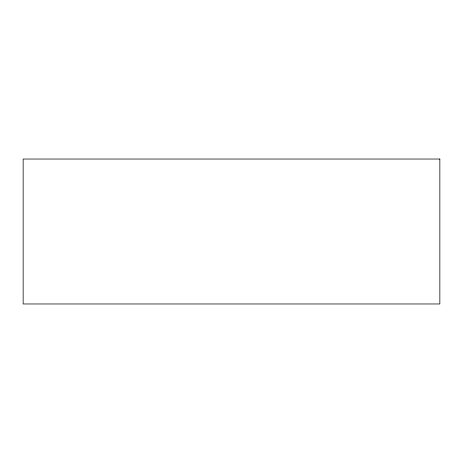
<?xml version="1.0" encoding="UTF-8"?>
<svg xmlns="http://www.w3.org/2000/svg" width="463" height="463" viewBox="0 0 463 463"><rect width="100%" height="100%" fill="white"/><g stroke="black" fill="none" stroke-linecap="round" stroke-linejoin="round"><path stroke-width="0.69" d="M439.85 159.029L23.15 159.029L23.15 303.971L439.85 303.971L439.85 159.029"/></g></svg>
